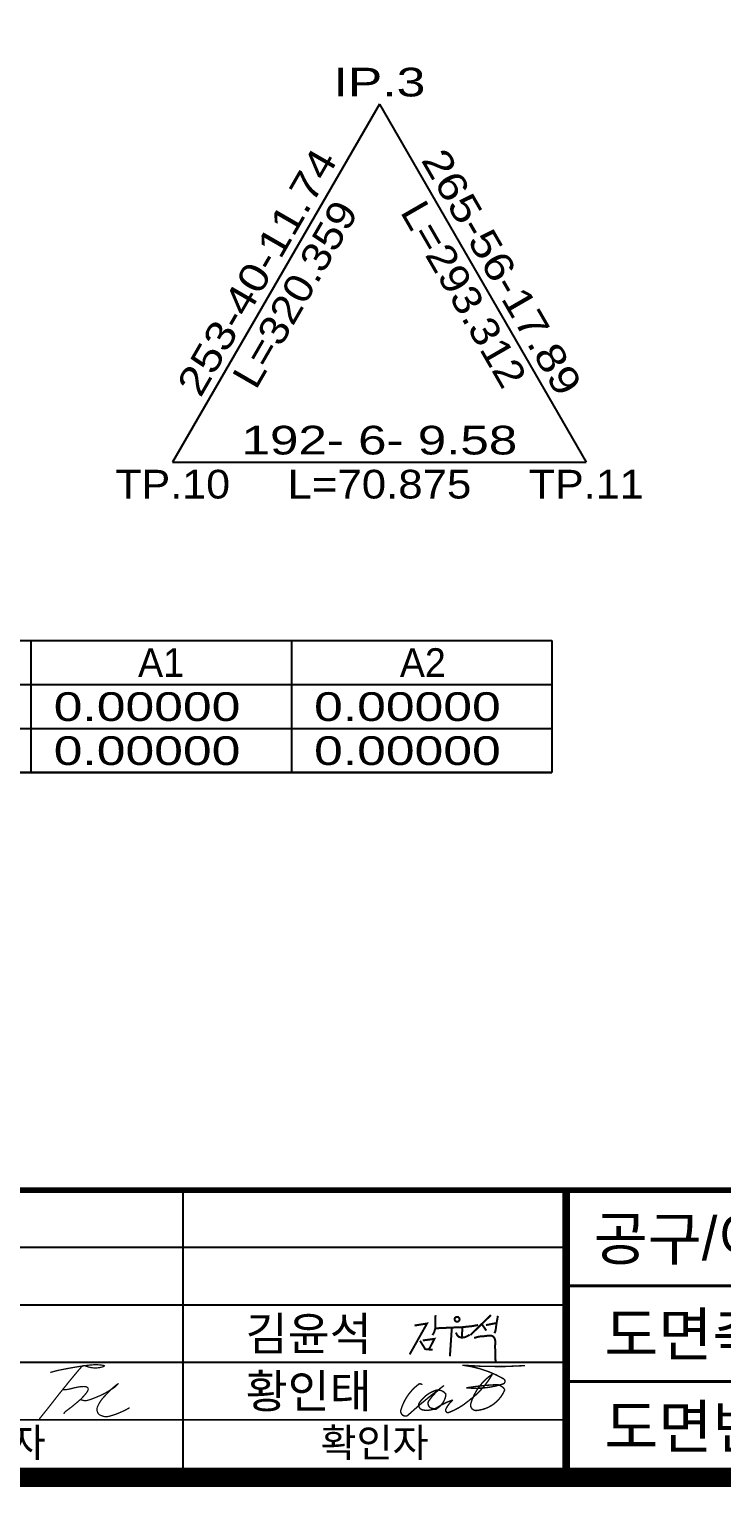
# Model space of a CAD drawing. Extents: x 224102 to 224943, y 224653 to 225247.
# Drawn here: x 224636.4 to 224708.8, y 224671.6 to 224823.9 of the extents above; entities that cross this region are included whole.
import ezdxf
from ezdxf.enums import TextEntityAlignment as Align

# ---------------------------------------------------------------- set-up
doc = ezdxf.new("R2010")
doc.units = 0
doc.header["$LTSCALE"] = 10
doc.header["$MEASUREMENT"] = 0
for name, color, linetype in [('CA-LEAL', 1, 'CONTINUOUS'), ('CA-LEAT', 3, 'CONTINUOUS'), ('CA-TABL-LIN1', 4, 'CONTINUOUS'), ('CA-TABL-LIN2', 1, 'CONTINUOUS'), ('CA-TABL-TEX1', 6, 'CONTINUOUS'), ('CA-TABL-TEX2', 3, 'CONTINUOUS'), ('CX-BORD', 3, 'CONTINUOUS'), ('CX-BORD-LIN1', 4, 'CONTINUOUS'), ('CX-BORD-LIN2', 3, 'CONTINUOUS'), ('CX-BORD-TEX2', 7, 'CONTINUOUS'), ('CX-BORD-TEX3', 6, 'CONTINUOUS')]:
    doc.layers.add(name, color=color, linetype=linetype)
doc.styles.get("Standard").update_dxf_attribs({"font": 'Dotum.ttf'})
doc.styles.add('TB_TEXT', font='Dotum.ttf')
doc.styles.add('TB_WBTXT', font='Dotum.ttf')
doc.styles.add('TB_WMTXT', font='Dotum.ttf')

# ---------------------------------------------------------------- blocks, each defined once
blk = doc.blocks.new('CXBLKA1-KHCA1')
at = {"layer": 'CX-BORD-LIN1', "const_width": 2}
blk.add_lwpolyline([(796, -2.273736754432321e-12), (0, 0), (0, 553.9999999999995), (795.9999999999995, 553.9999999999995)], close=True, dxfattribs=at)
at = {"layer": 'CX-BORD-LIN1'}
for points, const_width in [([(796, 30.00000000000098), (0, 29.99999999999869)], 0.6), ([(566, 1.175948227682966e-12), (566, 30.00000000000031)], 0.8), ([(566, 1.527666881884215e-13), (566, 30.00000000000031)], 0.6), ([(566, 6.000000000000252), (270, 5.9999999999993)], 0.2)]:
    blk.add_lwpolyline(points, dxfattribs=dict(at, const_width=const_width))
blk.add_lwpolyline([(526, 4.192202140984591e-13), (526, 30.00000000000018)], dxfattribs=at)
at = {"layer": 'CX-BORD-LIN2'}
for points in [[(566, 24.00000000000025), (270, 23.9999999999993)], [(566, 18.00000000000136), (270, 18.00000000000041)], [(566, 12.00000000000136), (270, 12.00000000000041)]]:
    blk.add_lwpolyline(points, dxfattribs=at)
at = {"layer": 'CX-BORD-LIN2', "const_width": 0.3}
for points in [[(686, 19.99999999999756), (566, 19.99999999999739)], [(796, 9.999999999997726), (566, 9.9999999999974)]]:
    blk.add_lwpolyline(points, dxfattribs=at)
at = {"layer": 'CX-BORD-LIN1', "style": 'TB_TEXT'}
for tag, height, p in [('TR_RNUM4', 3, (285.105116618196, 26.63656332936284)), ('TR_RDAT4', 3.5, (317.5, 26.99999999999994)), ('TR_DGN4', 3.5, (459.1184542177598, 26.99999999999993)), ('TR_CHK4', 3.5, (499.1184542177598, 26.99999999999993)), ('TR_APP4', 3.5, (539.1184542177598, 27.00000000000016)), ('TR_RNUM3', 3, (285.105116618196, 20.63656332936395)), ('TR_RDAT3', 3.5, (317.5, 21.00000000000105)), ('TR_DGN3', 3.5, (459.1184542177598, 21.00000000000104)), ('TR_CHK3', 3.5, (499.1184542177598, 21.00000000000104)), ('TR_APP3', 3.5, (539.1184542177598, 21.00000000000126)), ('TR_RDAT2', 3.5, (317.5, 15.00000000000105)), ('TR_DGN2', 3.5, (459.1184542177598, 15.00000000000104)), ('TR_CHK2', 3.5, (499.1184542177598, 15.00000000000104)), ('TR_APP2', 3.5, (539.1184542177598, 15.00000000000126)), ('TR_RNUM2', 3, (285.105116618196, 14.63656332936395)), ('TR_RDAT1', 3.5, (317.5, 8.999999999999943)), ('TR_DGN1', 3.5, (459.1184542177598, 8.999999999999929)), ('TR_CHK1', 3.5, (499.1184542177598, 8.999999999999929)), ('TR_APP1', 3.5, (539.1184542177598, 9.000000000000156)), ('TR_RNUM1', 3, (285.105116618196, 8.636563329362843))]:
    blk.add_attdef(tag, text='', height=height, dxfattribs=at).set_placement(p, align=Align.MIDDLE_CENTER)
for tag, p in [('TR_RCON4', (342.3033138082337, 26.99999999999994)), ('TR_RCON3', (342.3033138082337, 21.00000000000105)), ('TR_RCON2', (342.3033138082337, 15.00000000000105)), ('TR_RCON1', (342.3033138082337, 8.999999999999943))]:
    blk.add_attdef(tag, text='', height=3.5, dxfattribs=at).set_placement(p, align=Align.MIDDLE_LEFT)
at = {"layer": 'CX-BORD-LIN2', "style": 'TB_TEXT'}
blk.add_attdef('TD_VERSION', text='', height=3, rotation=90, dxfattribs=at).set_placement((800.499999405456, 48.01489921212271), align=Align.MIDDLE_CENTER)
at = {"layer": 'CX-BORD-TEX2', "style": 'TB_WMTXT'}
for tag, height, p in [('TB_CNAME', 5, (15.34476638720071, 531.8324131479244)), ('TB_CSCOP', 4, (16.63456755316156, 523.8324131479244))]:
    blk.add_attdef(tag, text='', height=height, dxfattribs=at).set_placement(p, align=Align.BOTTOM_LEFT)
at = {"layer": 'CX-BORD-TEX2', "style": 'TB_WBTXT'}
for tag, height, p in [('TB_MTITIL', 10, (398, 533.326413560618)), ('TB_STITL', 7, (398, 518.326413560618))]:
    blk.add_attdef(tag, text='', height=height, dxfattribs=at).set_placement(p, align=Align.MIDDLE_CENTER)
at = {"layer": 'CX-BORD-TEX3', "style": 'TB_TEXT'}
for s, height, p in [('공구/이정', 4.5, (581, 24.99999999999742)), ('도면축척', 4.5, (581.2913704096159, 14.99999999999741)), ('도면번호', 4.5, (581.2913704096159, 5.385823260719846)), ('검토자', 3, (506, 3.662000000000432)), ('확인자', 3, (546, 3.662000000000262))]:
    blk.add_text(s, height=height, dxfattribs=at).set_placement(p, align=Align.MIDDLE)
for tag, height, p in [('TD_DCOMP', 4.5, (217.5, 24.99999999999931)), ('TD_CSECT', 4.5, (611, 24.99999999999896)), ('TD_DNAME_TOP', 4.5, (755, 24.99999999999912)), ('TD_DNAME_MAIN', 4.5, (755, 19.00715491911868)), ('TD_CCOMP', 4.5, (217.5, 14.99999999999931)), ('TD_HSCAL', 4.5, (626.6991483434026, 15.23515171695612)), ('TD_VSCAL', 4.5, (655.7793615572627, 15.23515171695612)), ('TD_DNAME_BOT', 3, (755, 13.65422715006187)), ('TD_CNAME', 4.5, (65, 5.752181573154171)), ('TD_FIELD', 4.5, (182.5, 5.52709622435755)), ('TD_CSTEP', 4.5, (253.2440000000001, 5.527096224357066)), ('TD_DWGCODE', 4.5, (641, 5.385823260720159)), ('TD_DWGNO', 4.5, (755, 5.385823260720144))]:
    blk.add_attdef(tag, text='', height=height, dxfattribs=at).set_placement(p, align=Align.MIDDLE_CENTER)
at = {"layer": 'CX-BORD-TEX3', "style": 'TB_TEXT', "width": 0.9}
blk.add_attdef('TD_CDIST', text='', height=4.5, dxfattribs=at).set_placement((656, 24.99999999999902), align=Align.MIDDLE_CENTER)

msp = doc.modelspace()

# ---------------------------------------------------------------- linework, layer by layer
at = {"layer": 'CA-LEAL', "linetype": 'Continuous'}
for p, q in [((224673.0225135029, 224816.0562245042), (224651.4225135031, 224778.6439265042)), ((224673.0225135029, 224816.0562245042), (224694.622513503, 224778.6439265042)), ((224651.4225135031, 224778.6439265042), (224694.622513503, 224778.6439265042))]:
    msp.add_line(p, q, dxfattribs=at)
at = {"layer": 'CA-TABL-LIN1'}
for p, q in [((224523.0225148185, 224759.9989892766), (224691.0225144212, 224759.999003162)), ((224691.0225144212, 224759.999003162), (224691.0225153949, 224746.1990031619)), ((224523.0225151431, 224755.3989892766), (224691.0225147457, 224755.3990031619)), ((224523.0225157922, 224746.1989892766), (224691.0225153949, 224746.1990031619)), ((224691.0225153949, 224746.1990031619), (224523.0225157922, 224746.1989892766))]:
    msp.add_line(p, q, dxfattribs=at)
at = {"layer": 'CA-TABL-LIN2'}
for p, q in [((224636.6225144212, 224759.9989986464), (224636.6225153949, 224746.1989986464)), ((224663.8225144212, 224759.9990009042), (224663.8225153949, 224746.1990009042)), ((224523.0225154677, 224750.7989892765), (224691.0225150703, 224750.799003162))]:
    msp.add_line(p, q, dxfattribs=at)
at = {"layer": 'CX-BORD-LIN1'}
for points, const_width in [([(224678.8846444738, 224689.5088462128), (224678.8482499472, 224688.1023553397), (224678.7693952661, 224687.7992319237), (224678.6784093292, 224687.599170794), (224678.5570952528, 224687.4294221014)], 0.2099999999999999), ([(224684.6725858084, 224689.5178976609), (224682.5234541304, 224687.4290953033)], 0.2099999999999999), ([(224676.6890564629, 224688.4235668409), (224677.9976515352, 224688.6374743689), (224676.1814742434, 224685.4052283064)], 0.2099999999999999), ([(224678.8482499472, 224688.1326672991), (224680.5891132448, 224688.2114796357), (224680.3874094811, 224685.2192500737)], 0.2099999999999999), ([(224680.5891132448, 224688.2114796357), (224681.7031663974, 224688.2550904632), (224682.7539973357, 224688.3676189063), (224683.3330264268, 224688.4801473495)], 0.2099999999999999), ([(224681.7031663974, 224688.2550904632), (224681.6227455848, 224687.1565982226)], 0.2099999999999999), ([(224683.7134695933, 224688.5829664483), (224684.1930277009, 224687.8965609096)], 0.2099999999999999), ([(224684.1575046813, 224688.4705378602), (224685.0337351159, 224688.6421393643), (224685.2566678181, 224688.6457728435)], 0.2099999999999999), ([(224685.3987583782, 224689.4393031897), (224685.2566678181, 224688.6457728435), (224685.2136496866, 224688.3379175435), (224685.1760488668, 224688.0257140129), (224685.1209936143, 224687.7988454037), (224685.0313316393, 224687.6253987323)], 0.2099999999999999), ([(224677.2657648251, 224686.8387397467), (224677.8079104955, 224685.9607999293), (224678.5765212043, 224685.8853520845)], 0.2099999999999999), ([(224677.5539945051, 224686.8661755004), (224678.7755368093, 224687.0307895446), (224678.1990782083, 224685.9333641756)], 0.2099999999999999), ([(224681.0061862751, 224687.6870895227), (224681.1563048721, 224687.4030890525), (224681.2849781722, 224687.2637679409), (224681.4458197973, 224687.1994661099), (224681.6227455848, 224687.1565982226), (224681.998042457, 224687.2155418066), (224682.2553890571, 224687.3441454686), (224682.4483982481, 224687.4566739117)], 0.2099999999999999), ([(224682.9128719968, 224687.1233684911), (224683.3122977698, 224687.2416531678), (224683.5637882681, 224687.28601028), (224683.800485163, 224687.2934028931), (224684.0001976699, 224687.3155812102), (224684.2590845903, 224687.3525452315), (224684.5744585246, 224687.356719552), (224684.6837438308, 224687.356719552), (224684.7566012077, 224687.3494377826), (224684.840387343, 224687.3166695818), (224684.9278158916, 224687.2584149494), (224684.9678869934, 224687.1965196713), (224685.0443875428, 224687.1018561923), (224685.0844586446, 224686.9889885289), (224685.1026729888, 224686.9270932508), (224685.1172441605, 224686.8397115411), (224685.1287058439, 224686.5864444278), (224685.1025538018, 224686.2662610986), (224685.1287058439, 224685.7304440401), (224685.1548373888, 224684.6074405068)], 0.2099999999999999), ([(224638.6306958446, 224683.511130502), (224638.8301168531, 224683.5744747865), (224639.0229789771, 224683.6301510317), (224639.2083452367, 224683.6789201878), (224639.3852786521, 224683.7215432047), (224639.5528422435, 224683.7587810324), (224639.7100990312, 224683.7913946209), (224639.8561120353, 224683.8201449202), (224639.989944276, 224683.8457928802), (224640.1112443868, 224683.8690409165), (224640.2220034542, 224683.8903573066), (224640.3247981778, 224683.9101517937), (224640.4222052572, 224683.9288341212), (224640.5168013923, 224683.946814032), (224640.6111632827, 224683.9645012693), (224640.7078676281, 224683.9823055763), (224640.8094911281, 224684.0006366963), (224640.9179467872, 224684.0197970585), (224641.0324928281, 224684.0396598379), (224641.1517237784, 224684.0599908953), (224641.2742341654, 224684.0805560917), (224641.3986185167, 224684.1011212881), (224641.5234713597, 224684.1214523454), (224641.647387222, 224684.1413151248), (224641.7689606309, 224684.1604754871), (224641.8870789206, 224684.1787383166), (224642.0018006522, 224684.1960645901), (224642.1134771934, 224684.2124543081), (224642.2224599119, 224684.2279074707), (224642.3291001753, 224684.2424240781), (224642.4337493516, 224684.2560041304), (224642.5367588082, 224684.268647628), (224642.638479913, 224684.2803545711), (224642.7391664315, 224684.2911054481), (224642.8386817209, 224684.3008027011), (224642.9367915361, 224684.3093292603), (224643.0332616321, 224684.3165680559), (224643.1278577638, 224684.3224020184), (224643.2203456861, 224684.3267140779), (224643.3104911542, 224684.3293871648), (224643.3980599229, 224684.3303042092), (224643.4828372676, 224684.3294066763), (224643.5646865449, 224684.3268701706), (224643.6434906317, 224684.3229288312), (224643.7191324051, 224684.3178167974), (224643.791494742, 224684.3117682083), (224643.8604605194, 224684.3050172034), (224643.9259126144, 224684.2977979216), (224643.9877339038, 224684.2903445023), (224644.0457096626, 224684.2828325499), (224644.0992347563, 224684.2752035296), (224644.1476064486, 224684.2673403714), (224644.1901220032, 224684.2591260059), (224644.2260786835, 224684.2504433632), (224644.2547737531, 224684.2411753736), (224644.2755044756, 224684.2312049673), (224644.2875681146, 224684.2204150747), (224644.2904961791, 224684.2087276493), (224644.2847571604, 224684.196220737), (224644.2710537953, 224684.1830114074), (224644.2500888205, 224684.1692167294), (224644.2225649728, 224684.1549537727), (224644.1891849889, 224684.1403396063), (224644.1506516057, 224684.1254912996), (224644.1076675598, 224684.110525922), (224644.0608770265, 224684.0955800543), (224644.0106899351, 224684.0808683241), (224643.9574576533, 224684.0666248706), (224643.9015315487, 224684.0530838332), (224643.8432629892, 224684.0404793509), (224643.7830033424, 224684.029045563), (224643.7211039761, 224684.0190166088), (224643.6579162579, 224684.0106266276), (224643.5938110761, 224684.0040512236), (224643.5292374017, 224683.9992318622), (224643.4646637259, 224683.9960514739), (224643.4005585402, 224683.9943929892), (224643.3373903359, 224683.9941393386), (224643.2756276045, 224683.9951734525), (224643.2157388374, 224683.9973782616), (224643.158192526, 224684.0006366963), (224643.1033009978, 224684.0048511985), (224643.0507519256, 224684.0100022566), (224643.0000768184, 224684.0160898702), (224642.9508071851, 224684.0231140393), (224642.9024745345, 224684.0310747636), (224642.8546103756, 224684.039972043), (224642.8067462174, 224684.049805877), (224642.7584135688, 224684.0605762656), (224642.7093196229, 224684.0722636971), (224642.6598743089, 224684.0847706136), (224642.6106632402, 224684.0979799459), (224642.5622720304, 224684.1117746246), (224642.5152862927, 224684.1260375805), (224642.4702916406, 224684.1406517443), (224642.4278736876, 224684.1555000467), (224642.388618047, 224684.1704654183), (224642.3529151279, 224684.1853722553), (224642.3203745215, 224684.1998108146), (224642.2904106149, 224684.2133128188), (224642.2624377948, 224684.2254099902), (224642.2358704482, 224684.2356340511), (224642.2101229622, 224684.243516724), (224642.1846097234, 224684.2485897314), (224642.158745119, 224684.2503847955), (224642.131963056, 224684.2484141273), (224642.1037755224, 224684.2421118911), (224642.0737140266, 224684.2308927399), (224642.0413100768, 224684.2141713266), (224642.0060951813, 224684.1913623041), (224641.9676008483, 224684.1618803252), (224641.9253585861, 224684.1251400428), (224641.878899903, 224684.0805561099), (224641.8278929507, 224684.0277773182), (224641.7725524544, 224683.9673890145), (224641.7132297829, 224683.9002106844), (224641.6502763049, 224683.8270618138), (224641.5840433891, 224683.7487618884), (224641.5148824043, 224683.6661303937), (224641.443144719, 224683.5799868155), (224641.3691817022, 224683.4911506395), (224641.2933252018, 224683.4003242821), (224641.2158289839, 224683.3077418823), (224641.1369272938, 224683.2135205098), (224641.0568543769, 224683.1177772343), (224640.9758444785, 224683.0206291257), (224640.8941318439, 224682.9221932535), (224640.8119507187, 224682.8225866875), (224640.7295353481, 224682.7219264975), (224640.647100457, 224682.6203687762), (224640.5647826887, 224682.5182257086), (224640.4826991656, 224682.4158485029), (224640.4009670107, 224682.3135883671), (224640.3197033465, 224682.2117965093), (224640.2390252957, 224682.1108241377), (224640.159049981, 224682.0110224603), (224640.0798945251, 224681.9127426852), (224640.0016565302, 224681.8162384626), (224639.9243555171, 224681.7213732114), (224639.8479914862, 224681.6279127926), (224639.7725644377, 224681.5356230671), (224639.6980743721, 224681.444269896), (224639.6245212895, 224681.3536191403), (224639.5519051905, 224681.2634366608), (224639.4802260752, 224681.1734883187), (224639.4092887393, 224681.0833741266), (224639.3381171598, 224680.9920307046), (224639.2655401087, 224680.8982288244), (224639.1903863583, 224680.8007392579), (224639.1114846806, 224680.6983327768), (224639.027663848, 224680.5897801529), (224638.9377526325, 224680.4738521579), (224638.8405798063, 224680.3493195637), (224638.734642294, 224680.2144848641), (224638.6171096294, 224680.0657774408), (224638.4848194987, 224679.8991583976), (224638.3346095882, 224679.7105888385), (224638.163317584, 224679.4960298672), (224637.9677811725, 224679.2514425875), (224637.7448380399, 224678.9727881033), (224637.4913258723, 224678.6560275184)], 0.1322999999999999), ([(224639.9174683851, 224681.7129441875), (224639.9547528506, 224681.7129832106), (224639.9969258808, 224681.7132563725), (224640.0434898909, 224681.7139978121), (224640.0939472961, 224681.715441668), (224640.1478005115, 224681.7178220791), (224640.2045519523, 224681.7213731843), (224640.2637040337, 224681.7263291222), (224640.3247591707, 224681.7329240317), (224640.3873124697, 224681.741333517), (224640.4513298015, 224681.7514990434), (224640.5168697278, 224681.7633035416), (224640.5839908105, 224681.7766299423), (224640.6527516114, 224681.7913611762), (224640.7232106923, 224681.8073801741), (224640.7954266152, 224681.8245698666), (224640.8694579419, 224681.8428131845), (224640.9453339533, 224681.8619540352), (224641.0229668073, 224681.8816802335), (224641.1022393809, 224681.9016405707), (224641.183034551, 224681.9214838385), (224641.2652351946, 224681.9408588282), (224641.3487241887, 224681.9594143314), (224641.4333844104, 224681.9767991395), (224641.5190987365, 224681.992662044), (224641.6055938805, 224682.0067103712), (224641.6919719015, 224682.0188855868), (224641.777178695, 224682.0291876911), (224641.8601601565, 224682.0376166845), (224641.9398621816, 224682.0441725676), (224642.0152306657, 224682.0488553407), (224642.0852115044, 224682.0516650042), (224642.1487505932, 224682.0526015586), (224642.2051061549, 224682.0516650042), (224642.2547857213, 224682.0488553407), (224642.2986091516, 224682.0441725676), (224642.3373963049, 224682.0376166845), (224642.3719670402, 224682.0291876911), (224642.4031412167, 224682.0188855868), (224642.4317386935, 224682.0067103713), (224642.4585793297, 224681.992662044), (224642.4842682594, 224681.9767406048), (224642.5085517162, 224681.9589460537), (224642.5309612088, 224681.9392783908), (224642.5510282457, 224681.9177376165), (224642.5682843355, 224681.894323731), (224642.5822609869, 224681.8690367344), (224642.5924897084, 224681.8418766269), (224642.5985020087, 224681.8128434089), (224642.5999660398, 224681.7819761035), (224642.5970965272, 224681.7494698266), (224642.5902448401, 224681.7155587168), (224642.5797623475, 224681.6804769131), (224642.5660004184, 224681.6444585542), (224642.5493104219, 224681.6077377788), (224642.5300437271, 224681.5705487259), (224642.5085517029, 224681.5331255341), (224642.4851271569, 224681.4956242961), (224642.4598286499, 224681.4578889192), (224642.4326561813, 224681.4196852648), (224642.4036097505, 224681.380779194), (224642.3726893567, 224681.340936568), (224642.3398949993, 224681.299923248), (224642.3052266777, 224681.2575050951), (224642.2686843911, 224681.2134479707), (224642.2302876596, 224681.1676152937), (224642.1901340851, 224681.1202607144), (224642.1483407903, 224681.0717354408), (224642.1050248981, 224681.0223906811), (224642.0603035309, 224680.9725776435), (224642.0142938117, 224680.9226475359), (224641.9671128629, 224680.8729515664), (224641.9188778072, 224680.8238409432), (224641.8697252881, 224680.7756083397), (224641.8198700308, 224680.728312291), (224641.7695462815, 224680.6819527975), (224641.7189882861, 224680.6365298596), (224641.6684302907, 224680.5920434778), (224641.6181065413, 224680.5484936525), (224641.5682512841, 224680.505880384), (224641.5190987649, 224680.4642036729), (224641.4708246684, 224680.4234440079), (224641.4233704329, 224680.3835038307), (224641.3766189356, 224680.3442660714), (224641.3304530533, 224680.3056136601), (224641.2847556631, 224680.2674295268), (224641.2394096419, 224680.2295966015), (224641.1942978668, 224680.1919978145), (224641.1493032147, 224680.1545160956), (224641.1043085626, 224680.1170538867), (224641.0591967879, 224680.0795916764), (224641.0138507678, 224680.0421294648), (224640.9681533796, 224680.004667252), (224640.9219875008, 224679.9672050385), (224640.8752360084, 224679.9297428243), (224640.82778178, 224679.8922806097), (224640.7795076929, 224679.8548183948), (224640.7303259048, 224679.8173366683), (224640.6802656965, 224679.7797378722), (224640.6293856291, 224679.7419049368), (224640.5777442638, 224679.7037207927), (224640.5254001617, 224679.66506837), (224640.472411884, 224679.6258305994), (224640.4188379919, 224679.585890411), (224640.3647370465, 224679.5451307353), (224640.310460416, 224679.503473526), (224640.2575306963, 224679.46099683), (224640.2077632899, 224679.4178177177), (224640.1629735997, 224679.3740532592), (224640.1249770285, 224679.3298205248), (224640.095588979, 224679.2852365848), (224640.0766248539, 224679.2404185095), (224640.0699000561, 224679.1954833689)], 0.1322999999999999)]:
    msp.add_lwpolyline(points, dxfattribs=dict(at, const_width=const_width))
at = {"layer": 'CX-BORD-LIN1', "const_width": 0.2099999999999999}
msp.add_lwpolyline([(224681.0546540557, 224689.3185302966, 3798.450989763234), (224681.054908989, 224689.3186168291)], format="xyb", dxfattribs=at)
at = {"layer": 'CX-BORD-LIN1', "const_width": 0.147, "elevation": -90.41666666666667}
for points in [[(224686.0261131224, 224682.8414954625, 0.1016100729652878), (224681.7017295708, 224684.2833459172, 0.0379938199290968), (224688.2255922316, 224684.2350210086)], [(224675.2779180235, 224679.642626582, 0.6334663635945859), (224675.9269029933, 224678.9917684256, -0.02584804886832607), (224679.7687332269, 224682.1570499387, 0.08724122534274857), (224678.1519731518, 224680.5177143994, 0.6966696370647005), (224678.9230473264, 224679.7891294174, -0.06082299902354997), (224680.6862611594, 224680.6510966526, 0.09139181008041715), (224679.9710900708, 224679.7110709394, 0.5099500080430651), (224680.17949495, 224679.3058803315, 0.08972915044655608), (224682.3320382644, 224680.5534093664, 0.1097096665230928), (224684.8254903225, 224683.3474470773)], [(224677.1350257082, 224682.3020246646, 0.1620361182399803), (224675.2779180235, 224679.6426265819)], [(224677.4974625228, 224682.2295373017, 0.3642693064098785), (224677.1350257083, 224682.3020246646)], [(224683.160806674, 224679.5493112089, 0.2836747993364746), (224686.1234587076, 224681.7221257614, 0.1882848276638638), (224685.3649487334, 224682.2553221675, 0.03052119506143514), (224682.1124912939, 224681.9154253957, 0.1052802820132766), (224685.9293331545, 224682.315508681, 0.5957706200628751), (224686.0261131225, 224682.8414954624)], [(224684.8254903225, 224683.3474470772, 0.1764310013253211), (224682.5715779256, 224680.2723785034, 0.5250689199938516), (224683.1608066739, 224679.5493112088)], [(224678.9726691559, 224679.7156643083, 0.2399836959650749), (224679.9744615172, 224681.2439762742, 0.3459454611295547), (224678.8079006971, 224681.6194668368, 0.1625229052121287), (224677.160215952, 224680.2953688583)], [(224677.160215952, 224680.2953688581, 0.4600683058121187), (224677.5556602846, 224679.6036759306)], [(224677.5556602846, 224679.6036759307, 0.1633579025210865), (224678.9230473264, 224679.7891294175)]]:
    msp.add_lwpolyline(points, format="xyb", dxfattribs=at)
at = {"layer": 'CX-BORD-LIN1', "const_width": 0.1322999999999999, "elevation": -81.375}
msp.add_lwpolyline([(224642.0648575792, 224680.9814213591), (224641.9640791412, 224680.8734935108), (224641.9148955663, 224680.8246994339), (224641.888962623, 224680.7870128377), (224641.8695299996, 224680.7582820546), (224641.8559535196, 224680.7368095771), (224641.8475890068, 224680.7208978976), (224641.8437922845, 224680.7088495086), (224641.8439191764, 224680.6989669027), (224641.8474035881, 224680.6898257344), (224641.8539917529, 224680.6810943074), (224641.8635079861, 224680.6727140874), (224641.8757766031, 224680.6646265402), (224641.890621919, 224680.6567731316), (224641.9078682493, 224680.6490953273), (224641.9273399092, 224680.6415345932), (224641.9488612141, 224680.6340323951), (224641.9722662397, 224680.6265594658), (224641.9974281036, 224680.6192036073), (224642.0242296837, 224680.6120818888), (224642.0525538579, 224680.6053113792), (224642.0822835044, 224680.5990091476), (224642.1133015011, 224680.593292263), (224642.1454907259, 224680.5882777948), (224642.1787340569, 224680.5840828117), (224642.2129924537, 224680.5808438946), (224642.2485392026, 224680.5787756708), (224642.2857256719, 224680.5781122787), (224642.3249032293, 224680.5790878575), (224642.3664232431, 224680.5819365458), (224642.4106370813, 224680.5868924825), (224642.4578961119, 224680.5941898062), (224642.5085517029, 224680.604062656), (224642.5628771406, 224680.6166866358), (224642.6208333839, 224680.6320032114), (224642.6823033096, 224680.6498953135), (224642.7471697948, 224680.6702458731), (224642.8153157165, 224680.6929378212), (224642.8866239516, 224680.7178540886), (224642.9609773771, 224680.7448776062), (224643.0382588701, 224680.7738913051), (224643.1182146643, 224680.8047195812), (224643.2000444211, 224680.8369526917), (224643.2828111587, 224680.8701223587), (224643.3655778953, 224680.9037603044), (224643.4474076491, 224680.9373982509), (224643.5273634383, 224680.9705679204), (224643.6045082811, 224681.0028010352), (224643.6779051958, 224681.0336293174), (224643.7468709663, 224681.0627210701), (224643.8117374406, 224681.0902909209), (224643.8730902325, 224681.1166900778), (224643.9315149556, 224681.1422697492), (224643.9875972237, 224681.1673811435), (224644.0419226505, 224681.1923754688), (224644.0950768499, 224681.2176039336), (224644.1476454356, 224681.2434177463), (224644.2001359394, 224681.2701095802), (224644.2527435662, 224681.2977379699), (224644.3055854391, 224681.3263029153), (224644.358778681, 224681.3558044161), (224644.412440415, 224681.3862424721), (224644.4666877641, 224681.417617083), (224644.5216378512, 224681.4499282487), (224644.5774077995, 224681.483175969), (224644.6340171295, 224681.517301709), (224644.6910949522, 224681.552012795), (224644.7481727763, 224681.5869580187), (224644.8047821103, 224681.6217861719), (224644.8604544628, 224681.6561460462), (224644.9147213425, 224681.6896864332), (224644.9671142579, 224681.7220561248), (224645.0171647177, 224681.7529039126), (224645.0645213532, 224681.7819956577), (224645.109301287, 224681.8095654995), (224645.1517387645, 224681.8359646467), (224645.1920680309, 224681.8615443079), (224645.2305233319, 224681.886655692), (224645.2673389126, 224681.9116500076), (224645.3027490184, 224681.9368784635), (224645.3369878947, 224681.9626922685), (224645.3702702666, 224681.9893645848), (224645.4027327777, 224682.0168563889), (224645.4344925513, 224682.0450506109), (224645.4656667109, 224682.0738301809), (224645.4963723798, 224682.1030780288), (224645.5267266812, 224682.1326770849), (224645.5568467387, 224682.1625102792), (224645.5868496754, 224682.1924605417), (224645.6165988487, 224682.2222351985), (224645.6449425515, 224682.2508391595), (224645.6704753106, 224682.2771017308), (224645.6917916527, 224682.2998522184), (224645.7074861047, 224682.3179199283), (224645.7161531934, 224682.3301341665), (224645.7163874456, 224682.335324239), (224645.7067833881, 224682.3323194517), (224645.6863845182, 224682.320300319), (224645.6560302153, 224682.2998521882), (224645.6170088291, 224682.271911615), (224645.5706087095, 224682.2374151548), (224645.5181182065, 224682.1972993635), (224645.4608256698, 224682.1525007966), (224645.4000194492, 224682.1039560098), (224645.3369878947, 224682.0526015586), (224645.2729022334, 224681.9992959524), (224645.2084652021, 224681.9445855146), (224645.1442624148, 224681.8889385225), (224645.0808794857, 224681.8328232532), (224645.0189020287, 224681.7767079839), (224644.958915658, 224681.7210609918), (224644.9015059877, 224681.666350554), (224644.8472586318, 224681.6130449478), (224644.7965249589, 224681.5614563578), (224644.7487193554, 224681.5112725991), (224644.7030219622, 224681.4620253943), (224644.6586129201, 224681.4132464661), (224644.6146723702, 224681.364467537), (224644.5703804532, 224681.3152203296), (224644.52491731, 224681.2650365667), (224644.4774630815, 224681.2134479707), (224644.4274516746, 224681.1601033337), (224644.3753320593, 224681.1051197253), (224644.3218069718, 224681.0487312846), (224644.2675791482, 224680.9911721505), (224644.2133513247, 224680.932676462), (224644.1598262372, 224680.8734783583), (224644.107706622, 224680.8138119782), (224644.057695215, 224680.7539114607), (224644.0103581092, 224680.694010945), (224643.9657148252, 224680.6343445693), (224643.9236482402, 224680.5751464721), (224643.8840412316, 224680.5166507916), (224643.8467766767, 224680.4590916664), (224643.8117374527, 224680.4027032347), (224643.778806437, 224680.347719635), (224643.7478665069, 224680.2943750056), (224643.7188200602, 224680.2428449504), (224643.6916475768, 224680.1930709347), (224643.666349057, 224680.1449358896), (224643.6429245011, 224680.0983227459), (224643.6213739095, 224680.0531144346), (224643.6016972825, 224680.0091938866), (224643.5838946204, 224679.9664440328), (224643.5679659236, 224679.9247478041), (224643.5539111923, 224679.8840271546), (224643.5417304262, 224679.8443601305), (224643.531423625, 224679.8058638009), (224643.5229907885, 224679.7686552353), (224643.5164319162, 224679.7328515029), (224643.5117470078, 224679.6985696731), (224643.508936063, 224679.665926815), (224643.5079990815, 224679.6350399981), (224643.5089165425, 224679.6059287337), (224643.5115908442, 224679.5782223022), (224643.5159048641, 224679.5514524258), (224643.5217414798, 224679.5251508271), (224643.5289835692, 224679.4988492283), (224643.5375140096, 224679.472079352), (224643.5472156789, 224679.4443729205), (224643.5579714547, 224679.4152616561), (224643.5697227758, 224679.3844528855), (224643.5826453261, 224679.3523563515), (224643.5969733506, 224679.3195574015), (224643.6129410943, 224679.2866413822), (224643.6307828023, 224679.2541936411), (224643.6507327195, 224679.2227995251), (224643.6730250911, 224679.1930443813), (224643.6978941621, 224679.1655135569), (224643.7254765752, 224679.1406363063), (224643.7555185643, 224679.1182175139), (224643.7876687611, 224679.0979059714), (224643.8215757971, 224679.0793504704), (224643.8568883039, 224679.0621998026), (224643.8932549133, 224679.0461027598), (224643.9303242568, 224679.0307081335), (224643.967744966, 224679.0156647156), (224644.0052632749, 224679.0007188555), (224644.0430158275, 224678.9860071342), (224644.0812368703, 224678.9717636906), (224644.1201606495, 224678.9582226633), (224644.1600214114, 224678.9456181911), (224644.2010534026, 224678.9341844131), (224644.2434908692, 224678.9241554678), (224644.2875680578, 224678.9157654941), (224644.3334020915, 224678.9092096077), (224644.3806416014, 224678.9045268317), (224644.4288180954, 224678.9017171661), (224644.4774630815, 224678.9007806109), (224644.5261080677, 224678.9017171661), (224644.5742845617, 224678.9045268317), (224644.6215240716, 224678.9092096077), (224644.6673581053, 224678.9157654941), (224644.7114352939, 224678.9241359563), (224644.7538727605, 224678.9340283207), (224644.7949047517, 224678.9450913793), (224644.8347655136, 224678.9569739241), (224644.8736892928, 224678.9693247469), (224644.9119103355, 224678.9817926397), (224644.9496628882, 224678.9940263942), (224644.9871811972, 224679.0056748026), (224645.02475807, 224679.0165232375), (224645.0629205588, 224679.0269033954), (224645.1022542772, 224679.0372835537), (224645.1433448385, 224679.0481319899), (224645.1867778561, 224679.0599169813), (224645.2331389435, 224679.0731068053), (224645.283013714, 224679.0881697392), (224645.3369877811, 224679.1055740605), (224645.3954320331, 224679.1256514657), (224645.4578584588, 224679.1481873277), (224645.5235643216, 224679.1728304387), (224645.591846885, 224679.1992295909), (224645.6620034128, 224679.2270335762), (224645.7333311683, 224679.255891187), (224645.8051274153, 224679.2854512152), (224645.8766894172, 224679.3153624529), (224645.9474120399, 224679.345332227), (224646.0170805581, 224679.3753020024), (224646.0855778488, 224679.4052717786), (224646.152786789, 224679.4352415551), (224646.2185902557, 224679.4652113318), (224646.2828711258, 224679.495181108), (224646.3455122764, 224679.5251508834), (224646.4063965844, 224679.5551206574), (224646.4654752485, 224679.5851001856), (224646.5229727542, 224679.6151382474), (224646.5791819087, 224679.6452933774), (224646.6343955193, 224679.675624111), (224646.6889063931, 224679.7061889831), (224646.7430073373, 224679.737046529), (224646.7969911592, 224679.7682552835), (224646.851150666, 224679.7998737819), (224646.9010937549, 224679.8297752633), (224646.9236886834, 224679.847091783)], dxfattribs=at)
at = {"layer": 'CX-BORD-LIN1'}
msp.add_arc((224678.8559487166, 224680.9790277338, -90.41666666666667), 1.268743790369247, 250.7653486922238, 275.2784951766311, dxfattribs=at)

# ---------------------------------------------------------------- block references
at = {"layer": 'CX-BORD'}
ref = msp.add_blockref('CXBLKA1-KHCA1', (224126.5170676483, 224672.5690465146), dxfattribs=at)
ref.add_attrib('TR_APP1', '황인태', dxfattribs={"layer": 'CX-BORD-LIN1', "height": 3.5, "style": 'TB_TEXT'}).set_placement((224665.635521866, 224681.5690465146), align=Align.MIDDLE_CENTER)
ref.add_attrib('TR_APP2', '김윤석', dxfattribs={"layer": 'CX-BORD-LIN1', "height": 3.5, "style": 'TB_TEXT'}).set_placement((224665.635521866, 224687.5690465146), align=Align.MIDDLE_CENTER)

# ---------------------------------------------------------------- texts
at = {"layer": 'CA-LEAT'}
for s, width, p, p2 in [('IP.3', 1.239306358378492, (224668.222513503, 224816.8562245042), (224677.822513503, 224816.8562245042)), ('192- 6- 9.58', 1.096080557706756, (224658.6225135031, 224779.4439270602), (224687.4225135031, 224779.4439270602)), ('TP.10', 1.040593010942459, (224645.4225135031, 224774.8439270602), (224657.4225135031, 224774.8439270602)), ('L=70.875', 1.043309002430555, (224663.4225135031, 224774.8439270602), (224682.622513503, 224774.8439270602)), ('TP.11', 1.040593010939935, (224688.6225135031, 224774.8439270603), (224700.622513503, 224774.8439270603))]:
    msp.add_text(s, height=3.000000000000014, dxfattribs=dict(at, width=width)).set_placement(p, p2, align=Align.FIT)
for s, rotation, width, p, p2 in [('253-40-11.74', 59.99999999914466, 1.015821966946958, (224654.3296931791, 224785.2793099682), (224668.729693179, 224810.2208415962)), ('265-56-17.89', 300.0000000011428, 1.015821966946344, (224677.315333827, 224810.2208415962), (224691.715333827, 224785.2793099683)), ('L=320.359', 60.00000000044034, 1.036811254406134, (224660.113410037, 224786.0970014222), (224670.913410037, 224804.8031501442)), ('L=293.312', 299.999999999732, 1.036811254406321, (224675.131616969, 224804.8031501442), (224685.931616969, 224786.0970014223))]:
    msp.add_text(s, height=3.000000000000014, rotation=rotation, dxfattribs=dict(at, width=width)).set_placement(p, p2, align=Align.FIT)
at = {"layer": 'CA-TABL-TEX1'}
for s, rotation, width, p, p2 in [('A1', 4.042362527590992e-06, 0.9212499999977638, (224647.8087365713, 224756.198998081), (224652.6087365712, 224756.1989984197)), ('A2', 4.042709928977001e-06, 0.9212499999977637, (224675.1586291741, 224756.1990000107), (224679.9586291741, 224756.1990003494))]:
    msp.add_text(s, height=3.000000000000014, rotation=rotation, dxfattribs=dict(at, width=width)).set_placement(p, p2, align=Align.FIT)
at = {"layer": 'CA-TABL-TEX2'}
for rotation, width, p, p2 in [(4.042570968417695e-06, 1.181089743588309, (224634.4979853999, 224751.5989971418), (224658.4979853999, 224751.5989988352)), (4.042570968412793e-06, 1.181089743589741, (224661.6979853999, 224751.5989993996), (224685.6979853999, 224751.599001093)), (4.042570968412793e-06, 1.181089743589741, (224634.4979857244, 224746.9989971418), (224658.4979857244, 224746.9989988352)), (4.042570968407891e-06, 1.181089743591174, (224661.6979857244, 224746.9989993996), (224685.6979857245, 224746.999001093))]:
    msp.add_text('   0.00000', height=3.000000000000014, rotation=rotation, dxfattribs=dict(at, width=width)).set_placement(p, p2, align=Align.FIT)

doc.saveas('drawing.dxf')
